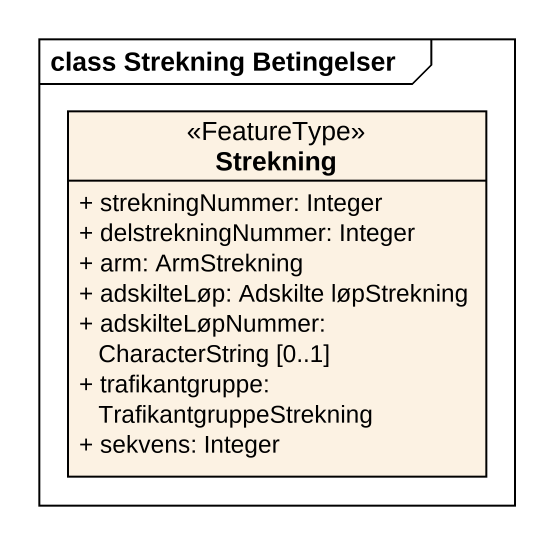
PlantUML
@startuml
mainframe class Strekning Betingelser
hide circle
hide empty members
skinparam classAttributeIconSize 0
class Strekning <<FeatureType>> {
  + strekningNummer: Integer
  + delstrekningNummer: Integer
  + arm: ArmStrekning
  + adskilteLøp: Adskilte løpStrekning
  + adskilteLøpNummer: CharacterString [0..1]
  + trafikantgruppe: TrafikantgruppeStrekning
  + sekvens: Integer
}
@enduml
